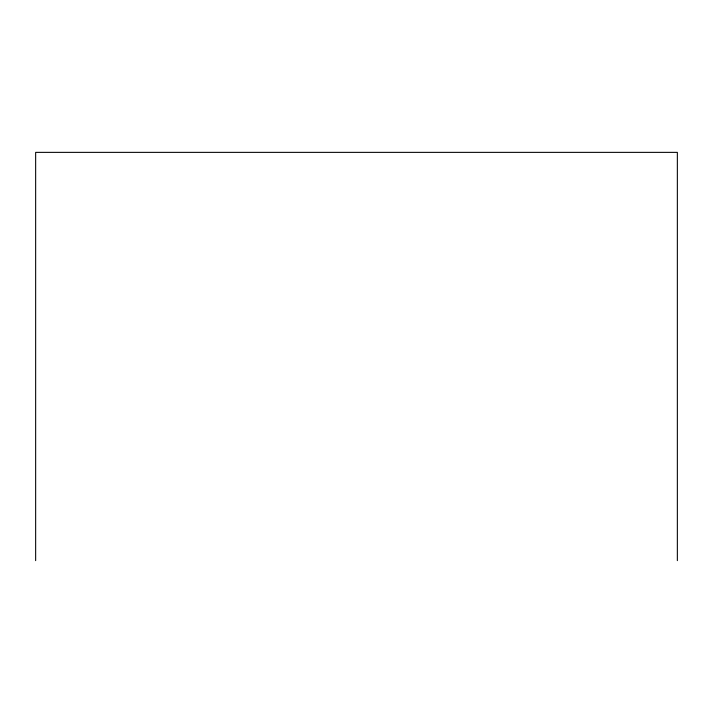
<?xml version="1.0" encoding="UTF-8"?>
<svg xmlns="http://www.w3.org/2000/svg" width="713" height="713" viewBox="0 0 713 713"><rect width="100%" height="100%" fill="white"/><g stroke="black" fill="none" stroke-linecap="round" stroke-linejoin="round"><path stroke-width="1.07" d="M677.35 560.632L677.35 152.368L35.65 152.368L35.65 560.632"/></g></svg>
